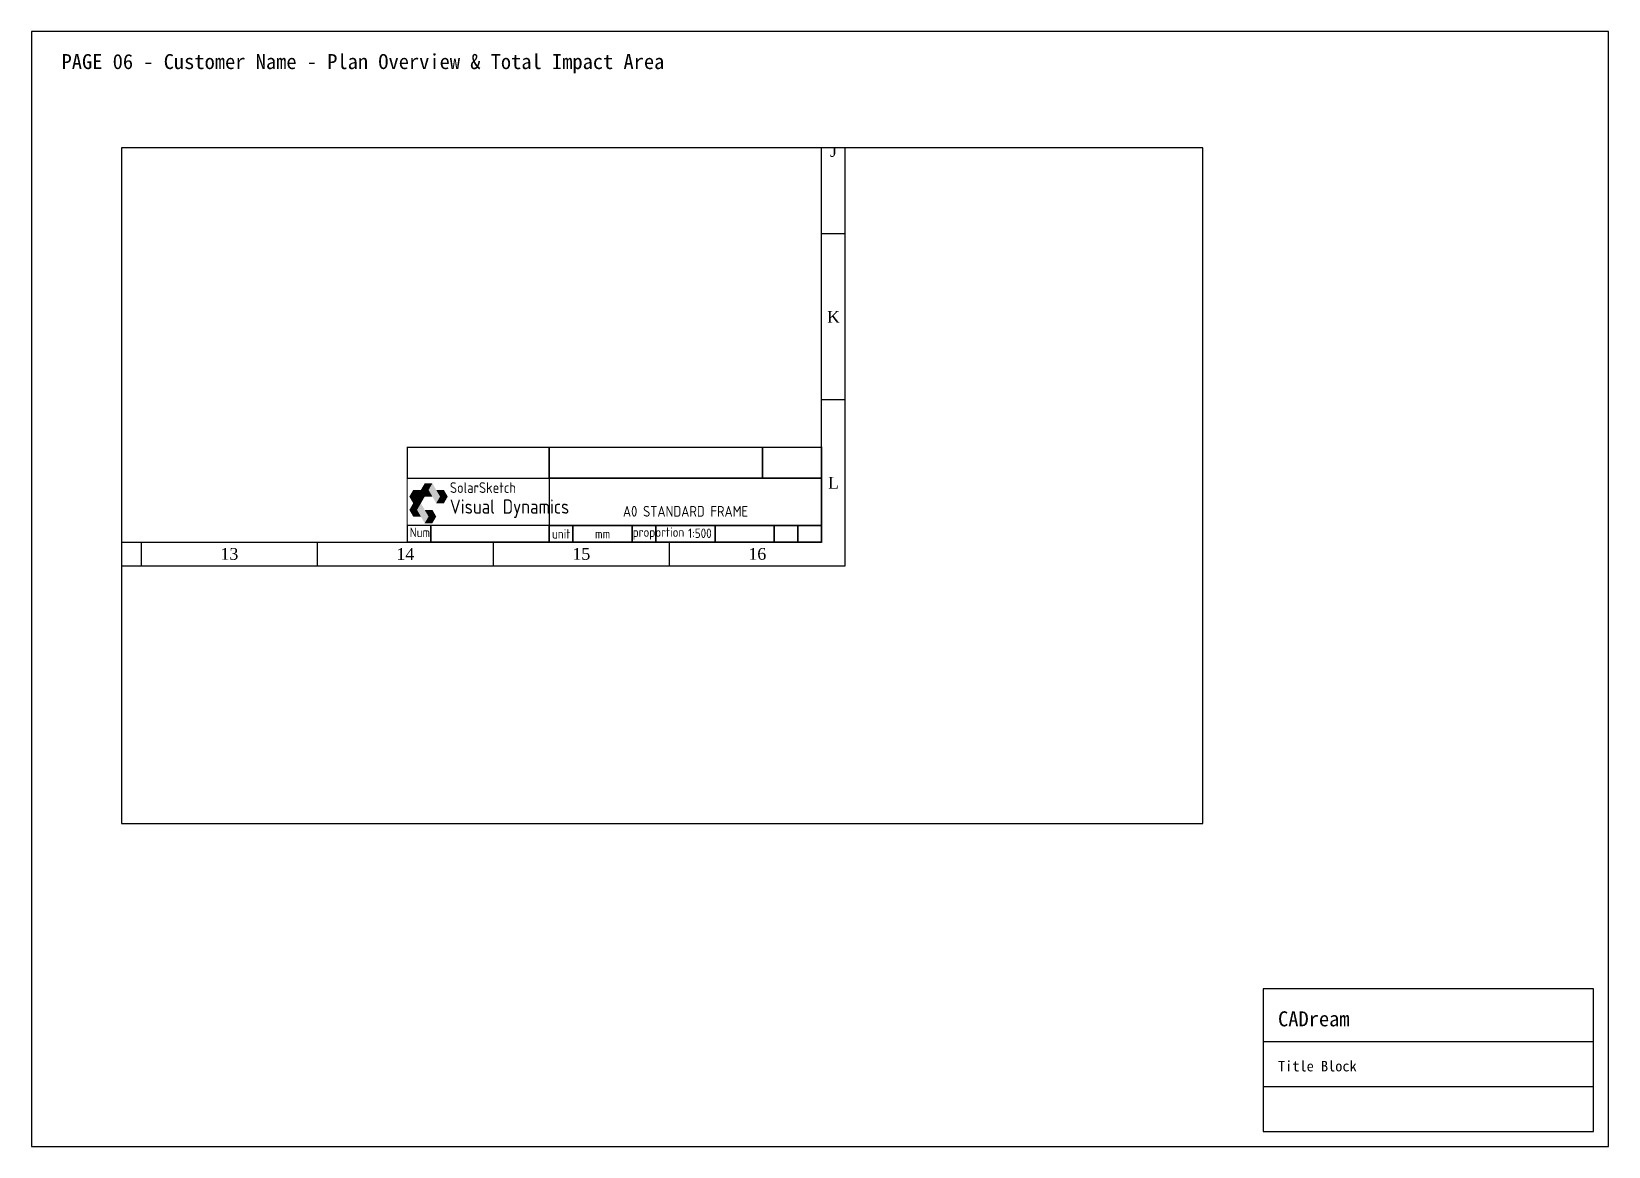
# Paper-space layout 'PAGE_06' of a CAD drawing. Header units: millimetres. Extents: x 0 to 420, y 0 to 297.
# The model-space entities are those that its viewports show. They can reach past a viewport. Long polylines and large blocks are cut down to what shows.
import ezdxf
from ezdxf.enums import TextEntityAlignment as Align

# ---------------------------------------------------------------- set-up
doc = ezdxf.new("R2010")
doc.units = ezdxf.units.MM
for name, color, linetype in [('SHEET_BORDER', 8, 'Continuous'), ('SHEET_TEXT', 5, 'Continuous'), ('SHEET_TITLEBLOCK', 7, 'Continuous'), ('SHEET_VIEWPORT_FRAME', 6, 'Continuous')]:
    doc.layers.add(name, color=color, linetype=linetype)
doc.styles.add('Albedo', font='gbenor', dxfattribs={"bigfont": 'gbcbig'})
doc.styles.add('Times', font='times.ttf')

# ---------------------------------------------------------------- blocks, each defined once
blk = doc.blocks.new('CADREAM_TITLEBLOCK_TEMPLATE_V1')
at = {"layer": 'SHEET_TITLEBLOCK'}
for p, q in [((0, 24), (88, 24)), ((0, 12), (88, 12))]:
    blk.add_line(p, q, dxfattribs=at)
blk.add_lwpolyline([(0, 0), (88, 0), (88, 38), (0, 38)], close=True, dxfattribs=at)
for s, height, p in [('CADream', 4, (4, 28)), ('Title Block', 2.8, (4, 16))]:
    blk.add_text(s, height=height, dxfattribs=at).set_placement(p)
blk = doc.blocks.new('*U322')
at = {"color": 5}
blk.add_lwpolyline([(0, 0), (1189, 0), (1189, 841), (0, 841)], close=True, dxfattribs=at)

msp = doc.modelspace()

# ---------------------------------------------------------------- hatches: boundary and pattern name
h = msp.add_hatch(color=1)
h.set_gradient(color1=(143, 208, 252), color2=(185, 237, 252), rotation=90)
h.paths.add_polyline_path([(260924, -143949), (261734, -142546), (260114, -142546), (259304, -143949)])
h = msp.add_hatch(color=1)
h.set_gradient(color1=(81, 166, 254), color2=(202, 250, 251), rotation=101)
h.paths.add_polyline_path([(260924, -143949), (262544, -146755), (263354, -145352), (261734, -142546)])
h = msp.add_hatch(color=1)
h.set_gradient(color1=(58, 105, 227), color2=(102, 187, 254), rotation=90)
h.paths.add_polyline_path([(258494, -145352), (257684, -143949), (256874, -145352), (257684, -146755)])
h = msp.add_hatch(color=1)
h.set_gradient(color1=(90, 65, 253), color2=(97, 178, 253), rotation=90)
h.paths.add_polyline_path([(256874, -148158), (258494, -145352), (260114, -145352), (258494, -148158)])
h = msp.add_hatch(color=1)
h.set_gradient(color1=(58, 153, 251), color2=(118, 192, 248), rotation=30)
h.paths.add_polyline_path([(258494, -145352), (261734, -145352), (260924, -143949), (257684, -143949)])
h = msp.add_hatch(color=1)
h.set_gradient(color1=(169, 231, 251), color2=(197, 250, 251), rotation=30)
h.paths.add_polyline_path([(263354, -145352), (264974, -145352), (264164, -143949), (262544, -143949)])
h = msp.add_hatch(color=1)
h.set_gradient(color1=(137, 213, 253), color2=(146, 214, 253), rotation=90)
h.paths.add_polyline_path([(262544, -146755), (264164, -146755), (264974, -145352), (263354, -145352)])
h = msp.add_hatch(color=1)
h.set_gradient(color1=(75, 1, 226), color2=(83, 41, 230), rotation=30)
h.paths.add_polyline_path([(258494, -148158), (256874, -148158), (257684, -149561), (259304, -149561)])
h = msp.add_hatch(color=1)
h.set_gradient(color1=(63, 122, 225), color2=(128, 105, 253), rotation=281)
h.paths.add_polyline_path([(260114, -150963), (258494, -148158), (259304, -146755), (260924, -149561)])
h = msp.add_hatch(color=1)
h.set_gradient(color1=(95, 110, 239), color2=(125, 169, 254), rotation=30)
h.paths.add_polyline_path([(262544, -149561), (261734, -148158), (260114, -148158), (260924, -149561)])
h = msp.add_hatch(color=1)
h.set_gradient(color1=(78, 30, 231), color2=(97, 78, 239), rotation=330)
h.paths.add_polyline_path([(260114, -150963), (261734, -150963), (262544, -149561), (260924, -149561)])

# ---------------------------------------------------------------- linework, layer by layer
at = {"color": 5}
for p, q in [((343924, -154955), (343924, 255545)), ((348924, -89871), (343924, -89871)), ((348924, -124913), (343924, -124913)), ((-233076, -154955), (343924, -154955)), ((200299, -159955), (200299, -154955)), ((237455, -159955), (237455, -154955)), ((274611, -159955), (274611, -154955)), ((311768, -159955), (311768, -154955))]:
    msp.add_line(p, q, dxfattribs=at)
at = {"color": 5, "const_width": 250}
msp.add_lwpolyline([(256424, -154955), (343924, -154955), (343924, -134955), (256424, -134955)], close=True, dxfattribs=at)
at = {"color": 5}
for points in [[(256424, -141455), (286424, -141455), (286424, -134955), (256424, -134955)], [(286424, -141455), (331424, -141455), (331424, -134955), (286424, -134955)], [(331424, -141455), (343924, -141455), (343924, -134955), (331424, -134955)], [(286424, -151455), (343924, -151455), (343924, -141455), (286424, -141455)], [(256424, -154955), (261424, -154955), (261424, -151455), (256424, -151455)], [(261424, -154955), (286424, -154955), (286424, -151455), (261424, -151455)], [(286424, -154955), (291424, -154955), (291424, -151455), (286424, -151455)], [(291424, -154955), (303924, -154955), (303924, -151455), (291424, -151455)], [(303924, -154955), (308924, -154955), (308924, -151455), (303924, -151455)], [(308924, -154955), (321424, -154955), (321424, -151455), (308924, -151455)], [(321424, -154955), (333924, -154955), (333924, -151455), (321424, -151455)], [(333924, -154955), (338924, -154955), (338924, -151455), (333924, -151455)], [(338924, -154955), (343924, -154955), (343924, -151455), (338924, -151455)]]:
    msp.add_lwpolyline(points, close=True, dxfattribs=at)

# ---------------------------------------------------------------- block references
at = {"xscale": 500, "yscale": 500, "zscale": 500}
msp.add_blockref('*U322', (-245576, -159955), dxfattribs=at)

# ---------------------------------------------------------------- texts
at = {"color": 4, "style": 'Times'}
for s, p in [('J', (346424, -72350)), ('K', (346424, -107392)), ('L', (346424, -142434)), ('13', (218877, -157455)), ('14', (256033, -157455)), ('15', (293189, -157455)), ('16', (330346, -157455))]:
    msp.add_text(s, height=2500, dxfattribs=at).set_placement(p, align=Align.MIDDLE)
at = {"color": 140, "style": 'Albedo'}
msp.add_text('SolarSketch', height=2250, dxfattribs=at).set_placement((265424, -143455), align=Align.MIDDLE_LEFT)
at = {"style": 'Albedo'}
msp.add_text('Visual Dynamics', height=3000, dxfattribs=at).set_placement((265424, -147455), align=Align.MIDDLE_LEFT)
msp.add_text('A0 STANDARD FRAME', height=2250, dxfattribs=at).set_placement((315174, -148455), align=Align.MIDDLE)
at = {"color": 4, "style": 'Albedo'}
for s, p in [('Num', (259100, -152912)), ('unit', (288924, -153205)), ('proportion', (309470, -152853))]:
    msp.add_text(s, height=2000, dxfattribs=at).set_placement(p, align=Align.MIDDLE_CENTER)
at = {"color": 7, "style": 'Albedo'}
for s, p in [('mm', (297674, -153205)), ('1:500', (318220, -153088))]:
    msp.add_text(s, height=2000, dxfattribs=at).set_placement(p, align=Align.MIDDLE_CENTER)

psp = doc.layouts.new('PAGE_06')

# ---------------------------------------------------------------- linework, layer by layer
at = {"layer": 'SHEET_BORDER'}
psp.add_lwpolyline([(0, 0), (420, 0), (420, 297), (0, 297)], close=True, dxfattribs=at)
at = {"layer": 'SHEET_VIEWPORT_FRAME'}
psp.add_lwpolyline([(24, 86), (312, 86), (312, 266), (24, 266)], close=True, dxfattribs=at)

# ---------------------------------------------------------------- block references
at = {"layer": 'SHEET_TITLEBLOCK'}
psp.add_blockref('CADREAM_TITLEBLOCK_TEMPLATE_V1', (328, 4), dxfattribs=at)

# ---------------------------------------------------------------- texts
at = {"layer": 'SHEET_TEXT'}
psp.add_text('PAGE 06 - Customer Name - Plan Overview & Total Impact Area', height=4, dxfattribs=at).set_placement((8, 287))

# ---------------------------------------------------------------- viewports
at = {"layer": 'SHEET_VIEWPORT_FRAME'}
psp.add_viewport(center=(168, 176), size=(288, 180), view_center_point=(310281.26, -143062.1), view_height=142697.4, dxfattribs=at)

doc.saveas('drawing.dxf')
